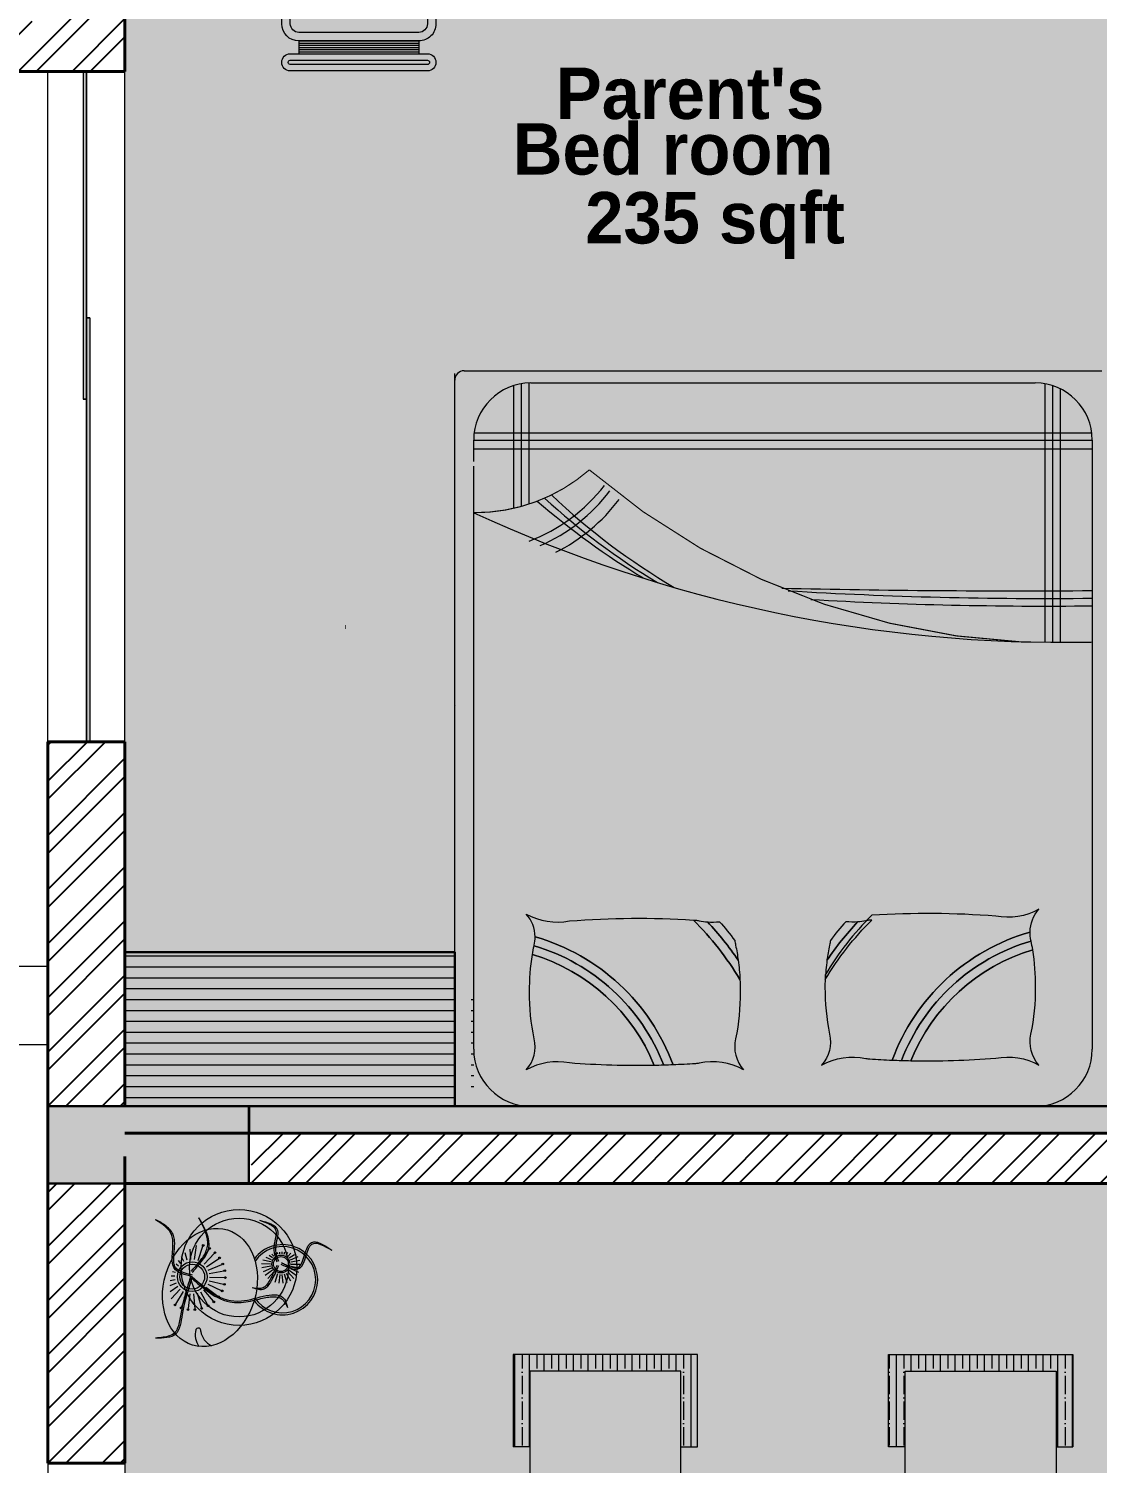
# Model space of a CAD drawing. Header units: feet. Extents: x 3576 to 8206, y -9151 to -6616.
# Drawn here: x 5141.7 to 5266.5, y -8335.5 to -8168 of the extents above; entities that cross this region are included whole.
import ezdxf

# ---------------------------------------------------------------- set-up
doc = ezdxf.new("R2010")
doc.units = ezdxf.units.FT
for name, color, linetype, lineweight in [('169', 26, 'CONTINUOUS', 0), ('1fr', 233, 'CONTINUOUS', 5), ('A-GFLR-MBND', 12, 'CONTINUOUS', 5), ('A-GFLR-WALL', 101, 'CONTINUOUS', 5), ('COLUMN', 254, 'CONTINUOUS', 30), ('furni', 36, 'CONTINUOUS', 20), ('FURNITURE', 14, 'CONTINUOUS', 0), ('HACHT', 8, 'CONTINUOUS', 9), ('HATCH', 8, 'CONTINUOUS', 20), ('Landscape', 114, 'CONTINUOUS', 5), ('Wall1', 7, 'CONTINUOUS', 40), ('WINDOW', 180, 'CONTINUOUS', 9)]:
    doc.layers.add(name, color=color, linetype=linetype, lineweight=lineweight)
for name, color, linetype, lineweight, true_color in [('dimension', 7, 'CONTINUOUS', 5, 0x2b17de), ('F HATCH', 7, 'CONTINUOUS', 9, 0xae8d6f), ('hatch1', 7, 'CONTINUOUS', 9, 0xb3b3b3), ('WALL', 7, 'CONTINUOUS', 40, 0x0b0b0a)]:
    doc.layers.add(name, color=color, linetype=linetype, lineweight=lineweight, true_color=true_color)
doc.styles.add('ROMANS', font='sanss___.ttf')
pattern_1 = [(180, (-9029.14946095011, -11864.53250308264), (-8.507933366142187e-16, -1.713645244086365), []), (180, (-9030.006283570721, -11863.67568046202), (-8.507933366142187e-16, -1.713645244086365), [2.142056555107956, -0.4284113110215912, 0, -0.4284113110215912])]
pattern_2 = [(180, (-9029.14946095011, -11876.53250308264), (-8.507933366142187e-16, -1.713645244086365), []), (180, (-9030.006283570721, -11875.67568046202), (-8.507933366142187e-16, -1.713645244086365), [2.142056555107956, -0.4284113110215912, 0, -0.4284113110215912])]

# ---------------------------------------------------------------- blocks, each defined once
blk = doc.blocks.new('V-ch')
at = {"layer": '1fr'}
for p, q in [((-10.1010299584259, 7.829934936536005), (-11.60102995842589, 7.829934936536005)), ((-11.3510299584259, -6.170065063463994), (-11.3510299584259, 7.829934936536005)), ((-11.1010299584259, -6.170065063463994), (-11.1010299584259, 7.829934936536005)), ((-10.85102995842589, -6.170065063463994), (-10.85102995842589, 7.829934936536005)), ((-10.6010299584259, -6.170065063463994), (-10.6010299584259, 7.829934936536005)), ((-10.35102995842589, -6.170065063463994), (-10.35102995842589, 7.829934936536005)), ((-10.1010299584259, -6.170065063463994), (-10.1010299584259, 7.829934936536005)), ((-10.1010299584259, -6.170065063464108), (-11.60102995842499, -6.170065063464222))]:
    blk.add_line(p, q, dxfattribs=at)
for points in [[(-11.60102995842589, 8.829934936536231, 1), (-13.60102995842499, 8.82993493653612), (-13.6010299584259, -7.17006506346388, 1), (-11.60102995842499, -7.170065063463767)], [(-12.3510299584259, 8.829934936535663, 1), (-12.85102995842408, 8.82993493653521), (-12.8510299584259, -7.17006506346388, 1), (-12.35102995842408, -7.170065063464791)], [(-8.101029958425897, -8.170065063464108), (5.898970041574103, -8.170065063464108, 0.414213562373195), (7.898970041574103, -6.17006506346388), (7.898970041574103, 7.829934936535892, 0.4142135623731617), (5.898970041574103, 9.82993493653612), (-8.101029958424988, 9.829934936535892, 0.414213562373195), (-10.10102995842498, 7.829934936535664), (-10.1010299584259, -6.170065063463994, 0.4142135623731617)], [(-8.101029958425897, -7.170065063464108), (5.898970041574103, -7.170065063464108, 0.4142135623730951), (6.898970041574103, -6.170065063464108), (6.898970041574103, 7.829934936535892, 0.4142135623730951), (5.898970041574103, 8.829934936535892), (-8.101029958424988, 8.829934936535892, 0.4142135623730951), (-9.101029958424988, 7.829934936535892), (-9.101029958425896, -6.170065063464108, 0.4142135623730951)]]:
    blk.add_lwpolyline(points, format="xyb", close=True, dxfattribs=at)
blk = doc.blocks.new('ETERT4TY')
at = {"layer": 'HATCH', "true_color": 0x999999}
h = blk.add_hatch(dxfattribs=at)
h.set_pattern_fill('JIS_STN_2.5', color=253, scale=0.7344193903213259, angle=-45.00000000000001, style=0)
h.set_pattern_definition([(0, (4582.698162198485, -9125.590486520714), (5.435795445772705e-16, 1.836048475803314), []), (0, (4583.614749521959, -9126.50707384416), (5.435795445772705e-16, 1.836048475803314), [0.8813032683855908, -0.3672096951606629])])
h.paths.add_polyline_path([(4623.325648056471, -9025.460159682147), (4623.825648056471, -9097.709449437012), (4588.573517321038, -9097.709449437012), (4588.073517321038, -9025.460159682147)], flags=16)
edge = h.paths.add_edge_path()
edge.add_arc((4628.721777325267, -9102.605578705838), 0.9792258537563612, 270, 360)
edge.add_line((4629.701003179023, -9102.605578705838), (4629.701003179023, -9032.564030413343))
edge.add_arc((4585.651859464562, -9029.360793669837), 44.1654592143248, 355.8407941903646, 372.7882904210149)
edge.add_line((4628.721777325274, -9019.584804559587), (4583.677388052234, -9019.5848045596))
edge.add_arc((4582.995127329747, -9020.695642331386), 1.303625808534357, 58.44234700462163, 174.205640482372)
edge.add_line((4581.698162198485, -9020.564030413343), (4582.698162198482, -9103.584804559594))
edge.add_line((4582.698162198482, -9103.584804559594), (4628.721777325267, -9103.584804559594))
at = {"layer": 'HATCH'}
h = blk.add_hatch(dxfattribs=at)
h.set_pattern_fill('GRAVEL', color=256, scale=0.4896129268808838, angle=-90.00000000000001, style=0)
h.set_pattern_definition([(138.0128, (4601.009685663808, -9128.669172604934), (-111.9256526148547, 99.48943127825439), [1.673110189866624, -165.6385012284373]), (94.96969999999965, (4599.766068829525, -9127.549917454091), (12.43608058155433, -149.2342615227201), [2.871114683875845, -284.2398885714281]), (42.51039999999998, (4599.517345462704, -9124.68959873525), (-136.7979853979332, -124.3615929391073), [2.024461322325615, -200.4215827799091]), (177.2737, (4596.408303376997, -9119.839493081572), (248.7232868202578, -12.43611434252349), [2.614557510190263, -258.8407283765555]), (202.8337, (4593.796708024991, -9119.715131398132), (149.2341049634639, 62.18101824627037), [2.563779753543447, -253.8143620691964]), (267.2737, (4591.433836039865, -9120.710024865564), (12.43611434252351, 248.7232868202578), [2.614557510190262, -258.8407283765554]), (307.6942, (4591.309474356483, -9123.32162021754), (-124.3615725646154, 161.6702905953952), [3.457617112857187, -342.3035751831591]), (342.2553, (4593.423622974729, -9126.057577252957), (273.595782887887, -87.05335253254606), [3.264347306100229, -323.1704812265081]), (31.42959999999999, (4596.532665060437, -9127.052470720375), (161.6699982902734, 99.4893723747272), [2.623409711908269, -259.7176251285991]), (85.23639999999999, (4598.771175362122, -9125.684492202681), (-12.43605163237583, -136.7977443154364), [2.995025923410849, -146.7560890903485]), (132.3974, (4599.019898729002, -9122.6998118004), (-136.7976737993387, 149.2340246042176), [3.873220149710745, -383.4491767194464]), (48.81409999999999, (4596.283941693557, -9132.151299740917), (74.6168952772954, 87.05312294696134), [1.321979383224725, -130.8764730328209]), (81.4692, (4597.154473477578, -9131.1564062735), (-24.87239935622731, -161.6699416695675), [2.51505347506026, -248.9906955135658]), (135, (4597.52755852784, -9128.669172604934), (-12.43615986610681, 4.609068849539489e-15), [1.758733698519553, -15.8286473518394]), (113.1985999999999, (4599.019898729002, -9127.798640820942), (24.87244574343173, -62.18105139350096), [0.9471121418876476, -93.76381317525019]), (201.8014, (4598.646813678683, -9126.92810903695), (37.3085290621091, 12.4361770671603), [1.339414499550958, -65.6316336225287]), (300.9638, (4597.403196844458, -9127.425555770651), (24.87235606766268, -37.30846563802442), [2.175448156717143, -70.3392619144884]), (71.5651, (4598.522451995243, -9129.290981022075), (-12.43614984747515, -24.87234803566264), [1.573062684387779, -37.7535631788579]), (286.3895, (4598.646813678683, -9119.715131398132), (37.30842742451678, -124.36175204195), [2.203689030339622, -218.1656448629985]), (340.3462, (4599.268622095824, -9121.829280016407), (-136.7976583173276, 49.74453475519821), [1.848773515772949, -183.0280835524657]), (203.1986, (4601.009685663808, -9129.290981022075), (62.18105139350098, 24.87244574343172), [1.894214491516763, -92.81690177466287]), (253.6105, (4599.268622095824, -9130.037151122642), (37.30842742451686, 124.36175204195), [2.203689030339632, -218.1656448629992]), (249.444, (4590.936389306164, -9119.715131398132), (24.87230650605358, 62.18091889770698), [2.125091467187433, -104.1294084502454]), (204.7751, (4590.190219205582, -9121.704918332982), (136.7977882489049, 62.18069680620332), [1.780585123446247, -176.2782797424859]), (336.8013999999999, (4588.573517321038, -9129.4153427055), (62.18105139350096, -24.87244574343176), [1.894214491516763, -92.8169017746629]), (287.354, (4590.31458088908, -9130.161512806068), (-49.74459834088197, 161.6701971802845), [2.084688608461233, -206.3835993905376]), (339.444, (4588.573517321038, -9123.32162021754), (-62.18091889770698, 24.8723065060536), [1.062548181658356, -105.1923581145041]), (11.30989999999998, (4588.573517321038, -9128.669172604934), (49.74451405547073, 12.43610695945024), [0.6341221822497766, -62.77816948466691]), (75.96379999999999, (4589.195325738179, -9128.544810921509), (-12.43614681999555, -37.30853124561288), [2.563779753543446, -48.71183490184255]), (96.00899999999983, (4589.817134155321, -9126.057577252957), (12.43613930161799, -124.3615000404218), [2.375929961887057, -235.2169046545528]), (213.6901, (4596.283941693557, -9127.425555770651), (24.87231269075447, 12.43617260880729), [1.793569658267129, -43.04569138292815]), (263.1572, (4594.791601492394, -9128.420449238083), (-24.8724480805921, -211.4149492556), [3.131353746771573, -310.0033207839003]), (330.9454, (4594.418516442132, -9131.529491323776), (-87.0529708565854, 49.74455765514185), [1.280376972827662, -126.7578490918995]), (0, (4595.537771592975, -9132.151299740917), (12.43616834277445, 12.43616834277444), [0.7461701005664669, -11.68999824220798]), (30.25639999999996, (4590.190219205582, -9125.808853886107), (-87.05313449327207, -49.7445679419438), [1.727682446696766, -171.0408902636409]), (318.0128, (4591.682559406745, -9124.9383221021), (111.9256526148547, -99.48943127825436), [3.346225275862519, -163.9654938572855]), (270, (4594.169793075311, -9127.1768324038), (12.43616834277445, -12.43616834277445), [3.233403769121356, -9.20276457365309]), (235.3048, (4594.169793075311, -9130.410236172918), (87.05318667625308, 124.3614679537647), [1.966334475646317, -194.6666724373512]), (164.0546, (4593.050537924468, -9132.026938057492), (-49.74479187311147, 12.43620006823049), [1.810730591354304, -88.72618577057311]), (117.646, (4591.309474356483, -9131.529491323776), (-124.3617616420552, 236.2871155185385), [2.948179758566897, -291.8705060368668]), (85.42609999999999, (4589.941495838761, -9128.9178959718), (12.43610817531641, 161.6702256898946), [3.118976331980014, -308.778309240843]), (85.42609999999999, (4589.941495838761, -9128.9178959718), (12.43610817531641, 161.6702256898946), [3.118976331980014, -308.778309240843])])
h.paths.add_polyline_path([(4588.573517321038, -9097.709449437012), (4623.825648056471, -9097.709449437012), (4623.325648056471, -9025.460159682147), (4588.073517321038, -9025.460159682147)])
at = {"layer": 'hatch1', "ltscale": 10, "true_color": 0x5f717c}
h = blk.add_hatch(dxfattribs=at)
h.set_pattern_fill('ANSI35', color=147, scale=6.85458097634546, angle=44.99999999999999, style=0)
h.set_pattern_definition([(90, (1781.527186171424, 4565.792119879961), (-1.713645244086365, 7.458662939089357e-16), []), (90, (1782.384008792035, 4566.648942500573), (-1.713645244086365, 7.458662939089357e-16), [2.142056555107956, -0.4284113110215912, 0, -0.4284113110215912])])
h.paths.add_polyline_path([(4617.16327250092, -9002.077289943394), (4595.62030371812, -9002.077289943394), (4595.62030371812, -9012.84877433475), (4597.578755425648, -9012.84877433475), (4597.578755425648, -9004.035741650892), (4615.204820793393, -9004.035741650892), (4615.204820793393, -9012.84877433475), (4617.16327250092, -9012.84877433475)])
h = blk.add_hatch(dxfattribs=at)
h.set_pattern_fill('ANSI35', color=147, scale=6.85458097634546, angle=135, style=0)
h.set_pattern_definition(pattern_1)
h.paths.add_polyline_path([(4565.664187271875, -9028.89641675314), (4565.664187271875, -9050.43938553594), (4576.435671663231, -9050.43938553594), (4576.435671663231, -9048.480933828412), (4567.622638979373, -9048.480933828412), (4567.622638979373, -9030.854868460667), (4576.435671663231, -9030.854868460667), (4576.435671663231, -9028.89641675314)])
h = blk.add_hatch(dxfattribs=at)
h.set_pattern_fill('ANSI35', color=147, scale=6.85458097634546, angle=135, style=0)
h.set_pattern_definition(pattern_1)
h.paths.add_polyline_path([(4645.734978105634, -9028.89641675314), (4645.734978105634, -9050.43938553594), (4634.963493714277, -9050.43938553594), (4634.963493714277, -9048.480933828412), (4643.776526398136, -9048.480933828412), (4643.776526398136, -9030.854868460667), (4634.963493714277, -9030.854868460667), (4634.963493714277, -9028.89641675314)])
h = blk.add_hatch(dxfattribs=at)
h.set_pattern_fill('ANSI35', color=147, scale=6.85458097634546, angle=135, style=0)
h.set_pattern_definition(pattern_2)
h.paths.add_polyline_path([(4565.664187271875, -9094.273192366034), (4565.664187271875, -9072.730223583234), (4576.435671663231, -9072.730223583234), (4576.435671663231, -9074.688675290761), (4567.622638979373, -9074.688675290761), (4567.622638979373, -9092.314740658507), (4576.435671663231, -9092.314740658507), (4576.435671663231, -9094.273192366034)])
h = blk.add_hatch(dxfattribs=at)
h.set_pattern_fill('ANSI35', color=147, scale=6.85458097634546, angle=135, style=0)
h.set_pattern_definition(pattern_2)
h.paths.add_polyline_path([(4645.734978105634, -9094.273192366034), (4645.734978105634, -9072.730223583234), (4634.963493714277, -9072.730223583234), (4634.963493714277, -9074.688675290761), (4643.776526398136, -9074.688675290761), (4643.776526398136, -9092.314740658507), (4634.963493714277, -9092.314740658507), (4634.963493714277, -9094.273192366034)])
h = blk.add_hatch(dxfattribs=at)
h.set_pattern_fill('ANSI35', color=147, scale=6.85458097634546, angle=44.99999999999999, style=0)
h.set_pattern_definition([(90, (1781.527186171424, 4553.792119879961), (-1.713645244086365, 7.458662939089357e-16), []), (90, (1782.384008792035, 4554.648942500573), (-1.713645244086365, 7.458662939089357e-16), [2.142056555107956, -0.4284113110215912, 0, -0.4284113110215912])])
h.paths.add_polyline_path([(4617.16327250092, -9121.09231917578), (4595.62030371812, -9121.09231917578), (4595.62030371812, -9110.320834784423), (4597.578755425648, -9110.320834784423), (4597.578755425648, -9119.133867468281), (4615.204820793393, -9119.133867468281), (4615.204820793393, -9110.320834784423), (4617.16327250092, -9110.320834784423)])
at = {"layer": 'FURNITURE', "color": 250, "lineweight": 15}
for p, q in [((4595.62030371812, -9002.077289943394), (4617.16327250092, -9002.077289943394)), ((4595.62030371812, -9012.84877433475), (4595.62030371812, -9002.077289943394)), ((4617.16327250092, -9002.077289943394), (4617.16327250092, -9012.84877433475)), ((4597.578755425648, -9004.035741650892), (4615.204820793393, -9004.035741650892)), ((4597.578755425648, -9020.68258116486), (4597.578755425648, -9004.035741650892)), ((4615.204820793393, -9004.035741650892), (4615.204820793393, -9020.68258116486)), ((4597.578755425648, -9012.84877433475), (4595.62030371812, -9012.84877433475)), ((4615.204820793393, -9012.84877433475), (4617.16327250092, -9012.84877433475)), ((4614.225594939629, -9021.661807018667), (4598.557981279411, -9021.661807018609)), ((4565.664187271875, -9050.43938553594), (4565.664187271875, -9028.89641675314)), ((4565.664187271875, -9028.89641675314), (4576.435671663231, -9028.89641675314)), ((4576.435671663231, -9030.854868460667), (4576.435671663231, -9028.89641675314)), ((4645.734978105634, -9028.89641675314), (4634.963493714277, -9028.89641675314)), ((4634.963493714277, -9030.854868460667), (4634.963493714277, -9028.89641675314)), ((4645.734978105634, -9050.43938553594), (4645.734978105634, -9028.89641675314)), ((4567.622638979373, -9048.480933828412), (4567.622638979373, -9030.854868460667)), ((4567.622638979373, -9030.854868460667), (4584.26947849334, -9030.854868460667)), ((4585.248704347147, -9031.83409431443), (4585.248704347089, -9047.501707974649)), ((4626.150461030361, -9031.83409431443), (4626.150461030419, -9047.501707974649)), ((4643.776526398136, -9030.854868460667), (4627.129686884168, -9030.854868460667)), ((4643.776526398136, -9048.480933828412), (4643.776526398136, -9030.854868460667)), ((4584.26947849334, -9048.480933828412), (4567.622638979373, -9048.480933828412)), ((4576.435671663231, -9048.480933828412), (4576.435671663231, -9050.43938553594)), ((4627.129686884168, -9048.480933828412), (4643.776526398136, -9048.480933828412)), ((4634.963493714277, -9048.480933828412), (4634.963493714277, -9050.43938553594)), ((4576.435671663231, -9050.43938553594), (4565.664187271875, -9050.43938553594)), ((4634.963493714277, -9050.43938553594), (4645.734978105634, -9050.43938553594)), ((4565.664187271875, -9072.730223583234), (4565.664187271875, -9094.273192366034)), ((4576.435671663231, -9072.730223583234), (4565.664187271875, -9072.730223583234)), ((4576.435671663231, -9074.688675290761), (4576.435671663231, -9072.730223583234)), ((4634.963493714277, -9072.730223583234), (4645.734978105634, -9072.730223583234)), ((4634.963493714277, -9074.688675290761), (4634.963493714277, -9072.730223583234)), ((4645.734978105634, -9072.730223583234), (4645.734978105634, -9094.273192366034)), ((4567.622638979373, -9074.688675290761), (4567.622638979373, -9092.314740658507)), ((4584.26947849334, -9074.688675290761), (4567.622638979373, -9074.688675290761)), ((4627.129686884168, -9074.688675290761), (4643.776526398136, -9074.688675290761)), ((4643.776526398136, -9074.688675290761), (4643.776526398136, -9092.314740658507)), ((4585.248704347147, -9091.335514804743), (4585.248704347089, -9075.667901144525)), ((4626.150461030361, -9091.335514804743), (4626.150461030419, -9075.667901144525)), ((4567.622638979373, -9092.314740658507), (4584.26947849334, -9092.314740658507)), ((4576.435671663231, -9092.314740658507), (4576.435671663231, -9094.273192366034)), ((4643.776526398136, -9092.314740658507), (4627.129686884168, -9092.314740658507)), ((4634.963493714277, -9092.314740658507), (4634.963493714277, -9094.273192366034)), ((4565.664187271875, -9094.273192366034), (4576.435671663231, -9094.273192366034)), ((4645.734978105634, -9094.273192366034), (4634.963493714277, -9094.273192366034)), ((4614.225594939629, -9101.507802100507), (4598.557981279411, -9101.507802100565)), ((4597.578755425648, -9102.487027954314), (4597.578755425648, -9119.133867468281)), ((4615.204820793393, -9119.133867468281), (4615.204820793393, -9102.487027954314)), ((4595.62030371812, -9110.320834784423), (4595.62030371812, -9121.09231917578)), ((4597.578755425648, -9110.320834784423), (4595.62030371812, -9110.320834784423)), ((4615.204820793393, -9110.320834784423), (4617.16327250092, -9110.320834784423)), ((4617.16327250092, -9121.09231917578), (4617.16327250092, -9110.320834784423)), ((4597.578755425648, -9119.133867468281), (4615.204820793393, -9119.133867468281)), ((4595.62030371812, -9121.09231917578), (4617.16327250092, -9121.09231917578))]:
    blk.add_line(p, q, dxfattribs=at)
blk.add_lwpolyline([(4629.701003179023, -9020.564030413343), (4629.701003179023, -9102.60557870583, -0.4142135623731034), (4628.721777325274, -9103.584804559594), (4582.677388052234, -9103.584804559594, -0.4142135623730976), (4581.698162198485, -9102.60557870583), (4581.698162198485, -9020.564030413343, -0.414213562373095), (4582.677388052234, -9019.584804559594), (4628.721777325274, -9019.584804559594, -0.414213562373095)], format="xyb", close=True, dxfattribs=at)
blk.add_lwpolyline([(4623.825648056471, -9025.460159682147), (4623.825648056471, -9097.709449437012), (4587.573517321038, -9097.709449437012), (4587.573517321038, -9025.460159682147)], close=True, dxfattribs=at)
for centre, start, end in [((4598.557981279411, -9020.68258116486), 180, 270), ((4614.225594939629, -9020.68258116486), 270, 0), ((4584.26947849334, -9031.83409431443), 7.016477563892661e-15, 90), ((4627.129686884168, -9031.83409431443), 90, 180), ((4584.26947849334, -9047.501707974649), 270, 7.016477563892661e-15), ((4627.129686884168, -9047.501707974649), 180, 270), ((4584.26947849334, -9075.667901144525), 7.016477563892661e-15, 90), ((4627.129686884168, -9075.667901144525), 90, 180), ((4584.26947849334, -9091.335514804743), 270, 7.016477563892661e-15), ((4627.129686884168, -9091.335514804743), 180, 270), ((4598.557981279411, -9102.487027954314), 90.00000000000001, 180), ((4614.225594939629, -9102.487027954314), 0, 90.00000000000001)]:
    blk.add_arc(centre, 0.9792258537636371, start, end, dxfattribs=at)
blk = doc.blocks.new('FH')
at = {"layer": '169', "color": 24, "true_color": 0x9e2800}
for p, q in [((61183.32365892707, 5855.009937079507), (61182.91982017622, 5855.895747584234)), ((61183.55922874816, 5855.088794770009), (61183.33863832543, 5856.083146837017)), ((61183.80604623929, 5855.11695151101), (61183.79701366598, 5856.135437927442)), ((61184.05332429168, 5855.093176717754), (61184.2562443347, 5856.09128473996)), ((61184.29025566784, 5855.018509462768), (61184.69625974758, 5855.952616980707)), ((61184.50648532973, 5854.896213063446), (61185.09782911961, 5855.725495096238)), ((61182.63375783883, 5854.042441374564), (61182.42507448103, 5854.062505442707)), ((61182.68324998611, 5854.285879669304), (61182.42827778718, 5854.366232362519)), ((61182.78227427865, 5854.513708257175), (61182.46418517289, 5854.693614898831)), ((61182.92650287978, 5854.7159699357), (61182.54412213942, 5855.054175223748)), ((61183.10963230751, 5854.883824898919), (61182.68686053921, 5855.45499881386)), ((61184.69256300358, 5854.731632459268), (61185.44340194253, 5855.419845402765)), ((61184.84035620206, 5854.531960612337), (61185.71787502543, 5855.049026258464)), ((61184.94340565331, 5854.305924140556), (61185.90925257777, 5854.629244239478)), ((61184.99720760175, 5854.06340192241), (61186.00917048202, 5854.178845834279)), ((61182.63596088115, 5853.794032794655), (61182.44893174626, 5853.772696661297)), ((61182.68976282965, 5853.551510576449), (61182.49864270702, 5853.487532553263)), ((61182.79281228084, 5853.32547410467), (61182.57696130437, 5853.198286947387)), ((61182.94060547937, 5853.125802257796), (61182.69087590325, 5852.896902133187)), ((61183.12668315318, 5852.961221653561), (61182.85251344539, 5852.57673463173)), ((61183.34291281513, 5852.838925254239), (61183.08029396293, 5852.234709049517)), ((61183.57984419128, 5852.764257999312), (61183.39921891894, 5851.875811837788)), ((61183.82712224367, 5852.740483206057), (61183.83615481699, 5851.721996789624)), ((61184.07393973474, 5852.768639946997), (61184.29453015754, 5851.77428787999)), ((61184.30950955588, 5852.847497637558), (61184.73201696821, 5851.920737876673)), ((61184.52353617545, 5852.973609818088), (61185.12949497598, 5852.154946212074)), ((61184.70666560317, 5853.141464781366), (61185.46959248461, 5852.466676858078)), ((61184.8508942043, 5853.343726459832), (61185.73744560099, 5852.842305689584)), ((61184.94991849684, 5853.571555047703), (61185.92134785857, 5853.265415924195)), ((61184.99941064412, 5853.814993342441), (61186.01326184642, 5853.717515614408)), ((61185.01129409063, 5845.767506345699), (61184.67779592718, 5847.43196872034)), ((61185.42353449921, 5845.805966294836), (61185.44338525736, 5847.503394340165)), ((61185.83476273888, 5845.757876201417), (61186.20709484527, 5847.414084166696)), ((61183.94419780964, 5845.167945461581), (61182.69604569094, 5846.318498506967)), ((61184.25510111506, 5845.441369046632), (61183.27343754384, 5846.826285164862)), ((61184.61605839713, 5845.644177238341), (61183.94378678206, 5847.202928949554)), ((61186.22700616223, 5845.625337833364), (61186.9355469171, 5847.167941483144)), ((61186.58312184942, 5845.41414375318), (61187.59690462201, 5846.775723905768)), ((61186.88754583612, 5845.133524155826), (61188.16226345447, 5846.254573224869)), ((61183.43331182919, 5844.055667060368), (61181.82175643888, 5844.244126513774)), ((61183.52412353598, 5844.459615765139), (61181.91590775412, 5845.003029070737)), ((61183.69693644727, 5844.835856405961), (61182.23684601796, 5845.701761689503)), ((61187.12697333344, 5844.795743464085), (61188.60691452088, 5845.627266225928)), ((61187.29094021071, 5844.415564315103), (61188.91142443576, 5844.921219234995)), ((61187.37228032861, 5844.009602362), (61189.0624846548, 5844.167289893492)), ((61183.42847023424, 5843.641664788535), (61182.24923053823, 5843.531647677708)), ((61183.50981035219, 5843.235702835431), (61182.697619862, 5842.982267404906)), ((61183.67377722947, 5842.855523686449), (61183.1427835717, 5842.557178511225)), ((61183.91320472673, 5842.517742994707), (61183.57862810496, 5842.223499936517)), ((61187.1038141156, 5842.815410744574), (61188.56390454487, 5841.949505461031)), ((61187.27662702692, 5843.191651385394), (61188.88484280878, 5842.648238079797)), ((61187.36743873365, 5843.595600090163), (61189.05349312138, 5843.398428531422)), ((61184.21762871348, 5842.237123397354), (61184.00895944071, 5841.956866178603)), ((61184.57374440065, 5842.02592931717), (61184.44279318985, 5841.740828122535)), ((61184.96598782398, 5841.893390949117), (61184.89231138933, 5841.565663375135)), ((61185.37721606362, 5841.845300855754), (61185.37233319909, 5841.427769639937)), ((61185.78945647223, 5841.883760804834), (61185.90037820345, 5841.330159410778)), ((61186.18469216577, 5842.007089912194), (61186.49638312365, 5841.284392712114)), ((61186.54564944778, 5842.209898103903), (61187.18062671327, 5841.314081782067)), ((61186.85655275327, 5842.483321688953), (61187.96757073348, 5841.459179597965))]:
    blk.add_line(p, q, dxfattribs=at)
for centre, radius in [((61183.81658424147, 5853.928717358562), 1.018526468879978), ((61183.81658424147, 5853.928717358562), 0.8487720573999823), ((61184.65429100053, 5847.534523301001), 0.0959103433930738), ((61185.44171626606, 5847.608594806225), 0.0959103433930738), ((61186.22733473215, 5847.517332752993), 0.0959103433930738), ((61182.14490524629, 5845.752916533675), 0.0959103433930738), ((61182.6167497358, 5846.387651056343), 0.0959103433930738), ((61183.21025201907, 5846.910413121222), 0.0959103433930738), ((61183.89947319817, 5847.298355517501), 0.0959103433930738), ((61186.97681110209, 5847.264725730929), 0.0959103433930738), ((61187.65738966207, 5846.861813879048), 0.0959103433930738), ((61188.23932586327, 5846.326206378755), 0.0959103433930738), ((61188.69718630125, 5845.681311847816), 0.0959103433930738), ((61181.81534041867, 5845.033950497512), 0.0959103433930738), ((61185.40037528142, 5843.825633575268), 1.697544114799964), ((61185.40037528142, 5843.825633575268), 1.414620095666637), ((61189.01096027782, 5844.955315271916), 0.0959103433930738), ((61189.16693436455, 5844.179946184914), 0.0959103433930738), ((61188.98541014416, 5842.61731665302), 0.0959103433930738), ((61189.15829174531, 5843.389091936812), 0.0959103433930738), ((61188.65584531668, 5841.898350616916), 0.0959103433930738)]:
    blk.add_circle(centre, radius, dxfattribs=at)
for centre, radius, start, end in [((61185.60283693398, 5854.145375271444), 4.010672507801577, 307.0122564936756, 234.1356337447122), ((61185.60283693398, 5854.145375271444), 3.789638117853665, 304.3346716375809, 236.6640684637418), ((61191.21764299573, 5847.080445069471), 2.243928231978364, 280.7900689772097, 334.8418485340423), ((61191.53672741419, 5844.607750475057), 0.2868128397207639, 69.38056834823686, 250.2786886945239), ((61192.0097876615, 5846.523613717115), 2.258910331187059, 255.3884185400362, 306.3917994640263)]:
    blk.add_arc(centre, radius, start, end, dxfattribs=at)
blk.add_ellipse((61186.60419057079, 5845.869372088462), major_axis=(6.608297695126059, -1.890072524963082), ratio=0.7662277023702845, dxfattribs=at)
at = {"layer": '169', "color": 2, "ltscale": 10, "true_color": 0xe6e600}
for points in [[(61183.81658424147, 5853.928717358503), (61184.2562443347, 5856.09128473996), (61181.49386797032, 5857.443088587781), (61182.16184590392, 5859.71917719941)], [(61185.40037528142, 5843.825633575268), (61188.09265287216, 5849.479284572357), (61187.82053029184, 5854.380033484019), (61188.78470709072, 5854.765739144525)], [(61183.52957945947, 5853.681363248324), (61181.90468750122, 5853.317699104256), (61179.98030341158, 5853.513871158822), (61178.87585364719, 5851.445445220685)], [(61184.0318332909, 5853.647864830389), (61185.73744560099, 5852.842305689526), (61186.71050475262, 5852.039786044102), (61186.56842374727, 5850.694029652454)], [(61184.89530638887, 5843.825633575268), (61183.69693644727, 5844.835856405961), (61182.14490524629, 5845.657006190218), (61178.65174073559, 5844.489368325333)], [(61185.40037528142, 5843.825633575268), (61184.44279318985, 5841.740828122535), (61180.74557779213, 5841.447323267872), (61178.95547256523, 5839.556020492398)], [(61185.40037528142, 5843.825633575268), (61189.7253414363, 5842.7406097622), (61191.98321305724, 5842.01824501279), (61192.47353339553, 5839.728867558006)]]:
    blk.add_spline(points, degree=3, dxfattribs=at)
for points, knots in [([(61183.65550051416, 5854.003946779121), (61183.72582959753, 5854.154537742026), (61183.795701783, 5854.304176847624), (61183.99108954863, 5854.743731623457), (61184.10196121628, 5855.02499266778), (61184.20341085673, 5855.447924345208), (61184.21849778099, 5855.605629058381), (61184.19129017747, 5855.822892499797), (61184.16684352812, 5855.897502019942), (61184.08762187682, 5856.029437931255), (61184.02905365961, 5856.090934742649), (61183.86757039148, 5856.210905356392), (61183.76611866787, 5856.267549026466), (61183.3956587763, 5856.435429959964), (61183.07304831778, 5856.530120194948), (61182.42684151853, 5856.720701260143), (61182.10346443697, 5856.816077515425), (61181.70839769424, 5857.01038620429), (61181.59381571223, 5857.080530976119), (61181.42440270035, 5857.232750681286), (61181.3613634048, 5857.309130918235), (61181.27220378871, 5857.4817218596), (61181.24673213265, 5857.575050782412), (61181.21922702652, 5857.847075967408), (61181.25377790929, 5858.028948116174), (61181.37935604355, 5858.401526857574), (61181.4716584171, 5858.59345160774), (61181.74839485835, 5859.093076685035), (61181.95621570749, 5859.407554375707), (61182.16184590392, 5859.71917719941)], [0, 0, 0, 0, 0.5783878113292019, 0.5783878113292019, 1.735163433987605, 1.735163433987605, 2.565124667739993, 2.565124667739993, 3.129905744362217, 3.129905744362217, 3.694686820984438, 3.694686820984438, 4.25946789760666, 4.25946789760666, 5.500238676234297, 5.500238676234297, 6.741009454861937, 6.741009454861937, 7.320102351673987, 7.320102351673987, 7.754383520839026, 7.754383520839026, 8.188664690004066, 8.188664690004066, 9.000095447497307, 9.000095447497307, 9.811526204990546, 9.811526204990546, 11.05812355913477, 11.05812355913477, 11.05812355913477, 11.05812355913477]), ([(61185.53552323832, 5843.71012399695), (61185.70172779084, 5843.904585841752), (61185.86830139017, 5844.099475208611), (61186.36162806764, 5844.688024481119), (61186.68201791945, 5845.085528701718), (61187.55703937213, 5846.315666401991), (61188.02709943715, 5847.18781701359), (61188.27136202175, 5848.500647462032), (61188.29981052645, 5848.846489397052), (61188.27655692207, 5849.548687874921), (61188.22410424527, 5849.9046451592), (61188.07591703, 5850.617946589308), (61187.98163756329, 5850.976393418561), (61187.75825208037, 5851.833774281899), (61187.63266824147, 5852.324940991994), (61187.54009081629, 5853.089838138956), (61187.54072058599, 5853.385701615305), (61187.64145801131, 5853.816603310638), (61187.71100444919, 5853.973383222065), (61187.88553350589, 5854.201339562249), (61187.96962270438, 5854.282400967728), (61188.17939972234, 5854.438808867183), (61188.30278630324, 5854.513228495896), (61188.54710519089, 5854.646304309194), (61188.66506404508, 5854.705618514505), (61188.78470709072, 5854.765739144525)], [0, 0, 0, 0, 1.042836473486213, 1.042836473486213, 3.12850942045864, 3.12850942045864, 7.299855314403496, 7.299855314403496, 8.721764627784932, 8.721764627784932, 10.08152931998614, 10.08152931998614, 11.44129401218735, 11.44129401218735, 13.40485933747781, 13.40485933747781, 14.85553370353681, 14.85553370353681, 15.87903382852358, 15.87903382852358, 16.53689978380407, 16.53689978380407, 17.19476573908456, 17.19476573908456, 17.74456774413466, 17.74456774413466, 17.74456774413466, 17.74456774413466]), ([(61183.59117999471, 5853.514591527171), (61183.4513103383, 5853.462927818066), (61183.30988811657, 5853.410665138333), (61182.87789489034, 5853.264824925805), (61182.57923592898, 5853.181851932838), (61182.12133921463, 5853.136969941377), (61181.97563345459, 5853.13381786138), (61181.68174602879, 5853.153917520831), (61181.53557892313, 5853.175700644147), (61181.10703653733, 5853.253412547346), (61180.83088487756, 5853.321475313511), (61180.43767943678, 5853.375874329067), (61180.30154573506, 5853.383785767539), (61180.06081114461, 5853.360158218305), (61179.96082483102, 5853.327623018238), (61179.7681836099, 5853.211037614499), (61179.67703193364, 5853.12723499036), (61179.50401249867, 5852.912006303959), (61179.42262328388, 5852.780974850407), (61179.17226331951, 5852.296699866827), (61179.0246461803, 5851.874187806562), (61178.87585364719, 5851.445445220685)], [0, 0, 0, 0, 0.6448186853246011, 0.6448186853246011, 1.934456055973802, 1.934456055973802, 2.509405308309435, 2.509405308309435, 3.084354560645067, 3.084354560645067, 4.224127877303839, 4.224127877303839, 4.911082708745372, 4.911082708745372, 5.627593881176841, 5.627593881176841, 6.344105053608311, 6.344105053608311, 7.060616226039782, 7.060616226039782, 8.689212549810048, 8.689212549810048, 8.689212549810048, 8.689212549810048]), ([(61183.96067594022, 5853.484941338073), (61184.14935348726, 5853.402535822533), (61184.33746202013, 5853.320375565846), (61184.9033487121, 5853.066285309266), (61185.28337182253, 5852.886428549711), (61185.8836627842, 5852.560733391612), (61186.09052486983, 5852.439125774603), (61186.3506665766, 5852.226281940414), (61186.43179762034, 5852.143635535613), (61186.54721271312, 5851.979842848086), (61186.58446586093, 5851.900132568728), (61186.63534374787, 5851.716924409323), (61186.64830710281, 5851.615006445383), (61186.65751004822, 5851.263171068916), (61186.61435093518, 5850.982946373813), (61186.56842374727, 5850.694029652454)], [0, 0, 0, 0, 0.9246398154165159, 0.9246398154165159, 2.773919446249547, 2.773919446249547, 3.770478509473853, 3.770478509473853, 4.354888403516135, 4.354888403516135, 4.884311713902946, 4.884311713902946, 5.413735024289756, 5.413735024289756, 6.57186796388464, 6.57186796388464, 6.57186796388464, 6.57186796388464]), ([(61184.77693008966, 5843.692989371775), (61184.62236240107, 5843.830930951342), (61184.4684012391, 5843.968323982263), (61184.08811955697, 5844.298479561518), (61183.85963027135, 5844.489145052328), (61183.23387866063, 5844.964362192434), (61182.81808216318, 5845.235598558153), (61182.18021331759, 5845.475721121824), (61181.96010661651, 5845.524119681971), (61181.50971954242, 5845.5528495608), (61181.28006223749, 5845.534825854178), (61180.47706821853, 5845.383926616865), (61179.88152427332, 5845.122008301842), (61179.06878758335, 5844.709853387263), (61178.86069877546, 5844.599845695483), (61178.65174073559, 5844.489368325333)], [0, 0, 0, 0, 0.9128652341386034, 0.9128652341386034, 2.22525882206426, 2.22525882206426, 4.326054897651374, 4.326054897651374, 5.450071671658553, 5.450071671658553, 6.574088445665732, 6.574088445665732, 9.300676588600117, 9.300676588600117, 10.23137888212857, 10.23137888212857, 10.23137888212857, 10.23137888212857]), ([(61185.22760053477, 5843.867542044783), (61185.18737539768, 5843.701707120462), (61185.14739172472, 5843.536914571362), (61185.02134535441, 5843.056632868072), (61184.92866955553, 5842.755142624897), (61184.6973887188, 5842.25192668027), (61184.55967179008, 5842.052922889823), (61184.30439208374, 5841.855478487851), (61184.20503052629, 5841.804964116018), (61183.97484937103, 5841.728922277746), (61183.84535839381, 5841.704389963357), (61183.36849123468, 5841.658161890168), (61182.96978700728, 5841.688874945511), (61182.14565326537, 5841.754591853764), (61181.72000614131, 5841.789362911602), (61181.11405116048, 5841.734721281043), (61180.91619036809, 5841.698040457502), (61180.50692087117, 5841.55137838336), (61180.3077352993, 5841.428349878814), (61179.95504331392, 5841.127118061065), (61179.79992614135, 5840.948860901931), (61179.39267281521, 5840.390740143077), (61179.17271481173, 5839.969892875059), (61178.95547256523, 5839.556020492398)], [0, 0, 0, 0, 0.6420615984278069, 0.6420615984278069, 1.92618479528342, 1.92618479528342, 3.210307992139034, 3.210307992139034, 3.892417117994413, 3.892417117994413, 4.574526243849793, 4.574526243849793, 6.202712448671697, 6.202712448671697, 7.830898653493604, 7.830898653493604, 8.652961265505045, 8.652961265505045, 9.633214930637104, 9.633214930637104, 10.61346859576916, 10.61346859576916, 12.44812788426471, 12.44812788426471, 12.44812788426471, 12.44812788426471]), ([(61185.34883519799, 5843.655483486422), (61185.61911282197, 5843.573613818385), (61185.8897272249, 5843.491641084373), (61186.70787679308, 5843.249064692004), (61187.26173395334, 5843.091792582242), (61188.24604672865, 5842.847652765921), (61188.66535256946, 5842.753638124733), (61189.35342238183, 5842.622051238372), (61189.61311352889, 5842.577730405261), (61190.13743110957, 5842.496035819467), (61190.39939413607, 5842.456820248685), (61190.90438746662, 5842.355345976014), (61191.14609916755, 5842.292023978139), (61191.56599054115, 5842.120195236581), (61191.74180887182, 5842.012727323046), (61192.01101061681, 5841.734119736764), (61192.11390887779, 5841.554996281921), (61192.27322677508, 5841.129426793951), (61192.32889023, 5840.884043720142), (61192.41540625478, 5840.338173385418), (61192.44437888196, 5840.035195807228), (61192.47353339553, 5839.728867558006)], [0, 0, 0, 0, 1.282815484766099, 1.282815484766099, 3.848446454298299, 3.848446454298299, 5.665520250870896, 5.665520250870896, 6.72002026121369, 6.72002026121369, 7.774520271556484, 7.774520271556484, 8.870916513385287, 8.870916513385287, 9.975385425594189, 9.975385425594189, 11.07985433780309, 11.07985433780309, 12.18432325001199, 12.18432325001199, 13.36869103730482, 13.36869103730482, 13.36869103730482, 13.36869103730482])]:
    blk.add_open_spline(points, degree=3, knots=knots, dxfattribs=at)

msp = doc.modelspace()

# ---------------------------------------------------------------- hatches: boundary and pattern name
at = {"layer": 'A-GFLR-WALL', "lineweight": 40}
h = msp.add_hatch(color=150, dxfattribs=at)
h.paths.add_polyline_path([(5148.816836578665, -8201.759568106834), (5148.425532230624, -8201.759568106834), (5148.425532230624, -8251.256792692991), (5148.816836578665, -8251.256792692991)])
h.paths.add_polyline_path([(5148.425532230624, -8201.759568106834), (5148.425532230475, -8172.9959231289), (5148.034227882895, -8172.9959231289), (5148.034227882895, -8211.26583859268), (5148.425532230624, -8211.26583859268)])
at = {"layer": 'COLUMN', "lineweight": 25}
h = msp.add_hatch(dxfattribs=at)
h.set_pattern_fill('ANSI32', color=32, scale=0.4695652173843619, style=0)
h.set_pattern_definition([(45, (5159.577706143496, -8141.20923206421), (-3.162611938242812, 3.162611938242812), []), (45, (5161.686115013067, -8141.20923206421), (-3.162611938242812, 3.162611938242812), [])])
h.paths.add_polyline_path([(5143.925532230655, -8132.209232064288), (5096.969010492104, -8132.209232064325), (5096.969010492104, -8132.33674403857), (5096.969010492104, -8172.995923128939), (5152.925532230764, -8172.9959231289), (5152.925532230466, -8141.209232064288), (5143.925532230495, -8141.209232064288), (5143.925532230575, -8167.126357911668), (5102.838575709447, -8167.126357911668), (5102.838575709447, -8138.078797281634), (5143.925532230575, -8138.078797281595)])
h = msp.add_hatch(dxfattribs=at)
h.set_pattern_fill('ANSI32', color=32, scale=0.4695652173843619, style=0)
h.set_pattern_definition([(45, (5143.925532230575, -8293.817927714235), (-3.162611938242812, 3.162611938242812), []), (45, (5146.033941100065, -8293.817927714235), (-3.162611938242812, 3.162611938242812), [])])
h.paths.add_polyline_path([(5152.925532230466, -8251.256792692991), (5143.925532230575, -8251.256792692991), (5143.925532230655, -8293.817927714235), (5152.925532230466, -8293.817927714235)])
at = {"layer": 'COLUMN'}
for points in [[(5167.403793099967, -8293.817927714235), (5143.925532230795, -8293.817927714235), (5143.925532230795, -8302.817927714084), (5167.403793099967, -8302.817927714084)], [(5167.403793099967, -8293.817927714237), (5143.925532230795, -8293.817927714237), (5143.925532230795, -8302.817927714084), (5167.403793099967, -8302.817927714084)]]:
    msp.add_hatch(color=256, dxfattribs=at).paths.add_polyline_path(points)
at = {"layer": 'COLUMN', "lineweight": 25}
h = msp.add_hatch(dxfattribs=at)
h.set_pattern_fill('ANSI32', color=32, scale=0.4695652173843619, style=0)
h.set_pattern_definition([(45, (5159.577706143496, -8144.339666847165), (-3.162611938242812, 3.162611938242812), []), (45, (5161.686115013067, -8144.339666847165), (-3.162611938242812, 3.162611938242812), [])])
h.paths.add_polyline_path([(5167.719314391746, -8296.948362497078), (5301.621184402095, -8296.948362497078), (5301.621184402095, -8302.817927714084), (5167.719314391746, -8302.817927714084)])
h = msp.add_hatch(dxfattribs=at)
h.set_pattern_fill('ANSI32', color=32, scale=0.4695652173843619, angle=359.9999999999999, style=0)
h.set_pattern_definition([(44.99999999999989, (5159.577706143496, -8144.33966684532), (-3.16261193824281, 3.162611938242814), []), (44.99999999999989, (5161.686115013068, -8144.33966684532), (-3.16261193824281, 3.162611938242814), [])])
h.paths.add_polyline_path([(5167.719314391747, -8296.94836249523), (5301.621184402096, -8296.94836249523), (5301.621184402096, -8302.817927712236), (5167.719314391747, -8302.817927712236)])
h = msp.add_hatch(dxfattribs=at)
h.set_pattern_fill('ANSI32', color=32, scale=0.4695652173843619, style=0)
h.set_pattern_definition([(45, (5143.925532230655, -8335.49184075692), (-3.162611938242812, 3.162611938242812), []), (45, (5146.033941100216, -8335.49184075692), (-3.162611938242812, 3.162611938242812), [])])
h.paths.add_polyline_path([(5152.925532230686, -8302.817927714084), (5143.925532230655, -8302.817927714084), (5143.925532230655, -8330.666172286948), (5143.925532230724, -8335.49184075692), (5152.925532230686, -8335.49184075692)])
h = msp.add_hatch(dxfattribs=at)
h.set_pattern_fill('ANSI32', color=32, scale=0.4695652173843619, angle=359.9999999999999, style=0)
h.set_pattern_definition([(44.99999999999989, (5143.925532230655, -8335.49184075692), (-3.16261193824281, 3.162611938242814), []), (44.99999999999989, (5146.033941100216, -8335.49184075692), (-3.16261193824281, 3.162611938242814), [])])
h.paths.add_polyline_path([(5152.925532230686, -8302.817927714084), (5143.925532230655, -8302.817927714084), (5143.925532230655, -8330.66617228695), (5143.925532230724, -8335.49184075692), (5152.925532230686, -8335.49184075692)])
at = {"layer": 'HACHT', "lineweight": 40}
h = msp.add_hatch(color=256, dxfattribs=at)
h.set_gradient(color1=(228, 240, 158), color2=(228, 240, 158), one_color=1, tint=0.7799999713897705, name='INVCYLINDER')
h.paths.add_polyline_path([(5152.925532230466, -8141.20923206421), (5348.577706140646, -8141.20923206421), (5348.577706140646, -8296.75271031976), (5152.925532230466, -8296.75271031976)])
h = msp.add_hatch(color=256, dxfattribs=at)
h.set_gradient(color1=(204, 159, 213), color2=(225, 198, 230), one_color=1, tint=0.8399999737739563, name='INVCYLINDER')
h.paths.add_polyline_path([(5152.925532230686, -8302.817927714084), (5351.577706140436, -8302.817927714084), (5351.577706140436, -8366.207431582872), (5357.577706140522, -8366.20743158288), (5357.57770614056, -8248.817927714768), (5591.969010484737, -8248.69041573846), (5591.969010484737, -8362.823773329048), (5848.664662654971, -8362.823773329073), (5848.664662655116, -8554.408595959158), (5600.969010484737, -8554.408595959158), (5600.969010484737, -8446.408595960755), (5479.273358312595, -8446.408595960755), (5479.273358312595, -8452.278161178063), (5496.882053964476, -8452.278161178063), (5496.884299138539, -8554.400857268076), (5354.447271357846, -8554.400857268076), (5354.447271357846, -8469.904884233158), (5357.577706133092, -8469.904884233154), (5357.577706134837, -8446.426623363957), (5348.577706140645, -8446.426623363957), (5348.577706140645, -8514.122275536669), (5276.186401794205, -8514.122275536667), (5276.186401795646, -8446.42662336373), (5152.925532230686, -8446.42662336373)])
edge = h.paths.add_edge_path(flags=0)
edge.add_arc((5504.019786252207, -8325.25090984496), 39.00000000000001, 270, 359.9999999999947)
edge.add_line((5543.019786252207, -8325.250909844963), (5543.019786252211, -8295.77264897514))
edge.add_line((5543.019786252211, -8295.772648975139), (5406.490791177357, -8295.772648975173))
edge.add_line((5406.490791177357, -8295.772648975173), (5406.490791177344, -8364.250909844957))
edge.add_line((5406.490791177344, -8364.25090984496), (5504.019786252207, -8364.25090984496))
at = {"layer": 'HACHT'}
h = msp.add_hatch(dxfattribs=at)
h.set_pattern_fill('ANSI31', color=255, scale=0.4, angle=-45.00000000000001, style=0)
h.set_pattern_definition([(360, (5128.374551034117, -8281.343573786313), (5e-16, 1.27), [])])
h.paths.add_polyline_path([(5191.423632107832, -8293.817927889391), (5152.925532229066, -8293.81792771438), (5152.925532231866, -8275.817927714383), (5191.423632126082, -8275.81792773872)])
h.paths.add_polyline_path([(5193.645839708993, -8292.329551883675), (5193.645839708993, -8280.073071665392), (5193.359199009602, -8280.073071665392), (5193.359199009602, -8292.329551883675)])

# ---------------------------------------------------------------- linework, layer by layer
at = {"layer": '1fr'}
for p, q in [((5192.534735908413, -8207.951826196728), (5266.978690547242, -8207.951826196728)), ((5191.423632107832, -8293.817927889408), (5191.423632107832, -8208.262935244762)), ((5198.327804975453, -8224.006108733533), (5198.327804975453, -8209.67630845946)), ((5199.217829072452, -8223.781436784524), (5199.217829072452, -8209.46452033303)), ((5200.107853169514, -8223.513130284355), (5200.107853169514, -8209.374039045342)), ((5200.312462512463, -8209.374039045342), (5259.200963943181, -8209.374039045342)), ((5260.346387066343, -8209.473176373174), (5260.346387066343, -8239.615908254218)), ((5261.236411163402, -8209.692369620388), (5261.236411163402, -8239.615908254218)), ((5262.126435260422, -8210.050213019571), (5262.126435260462, -8239.615908254218)), ((5193.645839707852, -8215.21016565802), (5265.867586747442, -8215.21016565802)), ((5193.645839708993, -8218.55024257843), (5193.645839708993, -8216.040661848818)), ((5193.645839707852, -8216.054046262685), (5265.867586747442, -8216.054046262685)), ((5193.645839707792, -8217.066702988344), (5265.867586747442, -8217.066702988344)), ((5193.645839708993, -8287.151305085912), (5193.645839708993, -8219.097684348606))]:
    msp.add_line(p, q, dxfattribs=at)
at = {"layer": '1fr', "ltscale": 3}
msp.add_line((5265.867586746662, -8216.040661848818, 2.76477688e-08), (5265.867586746662, -8287.151305085912, 3.1903965e-09), dxfattribs=at)
at = {"layer": '1fr', "const_width": 0.1335036145533581}
for points in [[(5193.645839707852, -8224.515344505755, 0.1833221626780001), (5207.145958893972, -8219.516160666051)], [(5207.145958893972, -8219.516160666051, 0.1919442808069415), (5265.867586747442, -8239.621024038888)]]:
    msp.add_lwpolyline(points, format="xyb", dxfattribs=at)
at = {"layer": '1fr'}
for points in [[(5200.107853169514, -8227.821940812682, 0.1406759496284285), (5208.910102650273, -8221.333961688222)], [(5201.395065543572, -8228.363040751901, 0.1313403412248641), (5209.547377008922, -8221.956145941655)], [(5203.229920634863, -8229.142465724486, 0.1131469187983211), (5210.634266593973, -8222.978183659208)]]:
    msp.add_lwpolyline(points, format="xyb", dxfattribs=at)
at = {"layer": '1fr', "ltscale": 4}
for points in [[(5224.762384270713, -8280.464002525116, -0.0524833952606925), (5224.225688173153, -8285.93029911888, 0.2462467873764442), (5225.151673736772, -8289.56229067281, 0.1819693003881884), (5219.98163951578, -8288.781548386629, -0.0362323732502938), (5219.535900826412, -8288.843311147742, -0.0063357608493084), (5216.921053870622, -8288.980930815447, 0.2394040398272661), (5200.817417504612, -8274.032775879861, 0.1831540007033121), (5199.782262515563, -8271.365714376114, 0.177312182011569), (5204.821072109703, -8272.17320697998, -0.0350610451823986), (5219.293642672242, -8272.069149148398, -0.0620801622746902), (5224.732441580562, -8279.013853957487, -0.0138241650722193)], [(5234.659755483223, -8279.908450624825, 0.0524833952606925), (5235.196451580793, -8285.37474721859, -0.2462467873764442), (5234.270466017163, -8289.006738772518, -0.1819693003881884), (5239.440500238164, -8288.225996486339, 0.0362323732502938), (5239.886238927532, -8288.287759247454, 0.0063357608493084), (5242.501085883322, -8288.425378915157, -0.2394040398272661), (5258.604722249332, -8273.477223979571, -0.1831540007033121), (5259.639877238414, -8270.810162475824, -0.177312182011569), (5254.60106764423, -8271.617655079692, 0.0350610451823986), (5240.128497081731, -8271.513597248108, 0.0620801622746902), (5234.689698173413, -8278.458302057199, 0.0138241650722193)], [(5224.526575989122, -8276.765928696997, -0.0215202555616157), (5224.732441580562, -8279.013853957487, 0.0620801622746896), (5219.293642672242, -8272.069149148398, -0.0005873611160702), (5219.535900826501, -8272.08469390147, -0.0362323732418858), (5219.98163951578, -8272.146456662536, 0.0329533118758433), (5220.948655961053, -8272.286910881614, -0.0391149527059717)], [(5224.134751052164, -8274.449331833666, 0.0344720707462735), (5224.225688173182, -8274.997705930933, -0.0170967327570653), (5224.526575989122, -8276.765928696997, 0.0391149527059746), (5220.948655961053, -8272.286910881614, 0.0467327668492129), (5222.332746032381, -8272.26608694684, -0.0187629450772624)], [(5234.895563764822, -8276.765928696997, 0.0215202555616157), (5234.689698173413, -8279.013853957487, -0.0620801622746896), (5240.128497081731, -8272.069149148398, 0.0005873611160702), (5239.886238927432, -8272.08469390147, 0.0362323732418858), (5239.440500238164, -8272.146456662536, -0.0329533118758433), (5238.473483792893, -8272.286910881614, 0.0391149527059717)], [(5235.287388701773, -8274.449331833666, -0.0344720707462735), (5235.196451580751, -8274.997705930933, 0.0170967327570653), (5234.895563764822, -8276.765928696997, -0.0391149527059746), (5238.473483792893, -8272.286910881614, -0.0467327668492129), (5237.089393721581, -8272.26608694684, 0.0187629450772624)], [(5215.828013400142, -8289.01878449933, -0.0026709384986382), (5214.724439405963, -8289.045256947213, 0.227913494360416), (5200.505919930803, -8276.101067730791, -0.0099342019034296), (5200.692385350151, -8275.075469022035, -0.2336276898486422)], [(5216.921053870622, -8288.980930815447, -0.0026462689362082), (5215.828013400142, -8289.01878449933, 0.2336276898486427), (5200.692385350151, -8275.075469022035, -0.0007562709360938), (5200.708248078922, -8274.997705932727, 0.0603700329174672), (5200.817417504612, -8274.032775879861, -0.2394040398272659)], [(5242.501085883322, -8288.425378915157, 0.0026462689362082), (5243.594126353792, -8288.463232599042, -0.2336276898486427), (5258.729754403822, -8274.519917121746, 0.0007562709360938), (5258.713891675013, -8274.442154032437, -0.0603700329174672), (5258.604722249332, -8273.477223979571, 0.2394040398272659)], [(5243.594126353792, -8288.463232599042, 0.0026709384986382), (5244.697700347981, -8288.489705046924, -0.227913494360416), (5258.916219823172, -8275.545515830501, 0.0099342019034296), (5258.729754403822, -8274.519917121746, 0.2336276898486422)], [(5214.724439405963, -8289.045256947213, -0.0239857774837544), (5204.821072109963, -8288.7547980692, 0.1773121820157499), (5199.782262515723, -8289.562290673115, 0.2462467880097976), (5200.708248077472, -8285.930299109907, -0.0524833951779005), (5200.171551981753, -8280.464002524614, -0.0417694062519936), (5200.505919930803, -8276.101067730791, -0.2279134943604162)], [(5244.697700347981, -8288.489705046924, 0.0239857774837544), (5254.601067644012, -8288.19924616891, -0.1773121820157499), (5259.639877238252, -8289.006738772825, -0.2462467880097976), (5258.713891676501, -8285.374747209617, 0.0524833951779005), (5259.250587772193, -8279.908450624325, 0.0417694062519936), (5258.916219823172, -8275.545515830501, 0.2279134943604162)]]:
    msp.add_lwpolyline(points, format="xyb", close=True, dxfattribs=at)
at = {"layer": '1fr', "lineweight": 30}
for points in [[(5191.423632107832, -8293.817927889391), (5152.925532229066, -8293.81792771438), (5152.925532231866, -8275.817927714383), (5191.423632126082, -8275.81792773872)], [(5167.423052287104, -8296.94836249523), (5301.621184402176, -8296.948362493386), (5301.621184402176, -8293.817927887545), (5167.423052287103, -8293.817927889391)]]:
    msp.add_lwpolyline(points, close=True, dxfattribs=at)
at = {"layer": '1fr'}
for centre, radius, start, end in [((5192.534735908413, -8209.062929997308, 1.62132264e-08), 1.1111038005796, 90, 180), ((5200.312462512463, -8216.040661848818, 1.62049633e-08), 6.666622803477603, 90, 180), ((5259.200963943181, -8216.040661848818, -8.143789037e-06), 6.666622803477603, 0, 90), ((5261.652462656021, -8152.606221102091), 93.00638852428312, 229.3522394253205, 238.8176810833737), ((5259.315252367992, -8159.663201447476), 85.35371841393668, 227.7348213533846, 238.7900968751321), ((5257.725839493442, -8164.355425485285), 79.99794710282376, 226.5686665529821, 239.4459480991167), ((5262.405530064093, -8075.875098496829, -211.2489943866755), 163.7736784449802, 245.1751476807474, 271.1479263477441), ((5257.242459600523, -7001.515991108748, -211.2489943866755), 1232.121560386464, 268.7151626598827, 270.4010865780521), ((5260.304437206863, -7734.1242119456), 500.4033597895362, 266.5687327728212, 270.6369892401294), ((5260.381457633031, -7748.395799648616), 487.0217966430372, 266.7772688179045, 270.6454304401377)]:
    msp.add_arc(centre, radius, start, end, dxfattribs=at)
at = {"layer": '1fr', "ltscale": 3}
for centre, start, end in [((5200.312462512463, -8287.151305085912, -3.88275792e-08), 180, 270), ((5259.200963943181, -8287.151305085912, 6.875124645e-07), 270, 0)]:
    msp.add_arc(centre, 6.666622803477603, start, end, dxfattribs=at)
at = {"layer": 'A-GFLR-MBND', "color": 1, "lineweight": 30}
for points in [[(5143.925532230795, -8293.817927714235), (5143.925532230795, -8302.817927714084), (5167.403793099967, -8302.817927714084), (5167.403793099967, -8293.817927714235)], [(5143.925532230795, -8293.817927714237), (5143.925532230795, -8302.817927714084), (5167.403793099967, -8302.817927714084), (5167.403793099967, -8293.817927714237)]]:
    msp.add_lwpolyline(points, close=True, dxfattribs=at)
at = {"layer": 'dimension'}
for radius in [6.763155412467313, 5.763155412467313]:
    msp.add_circle((5166.243172844825, -8312.637922536323), radius, dxfattribs=at)
at = {"layer": 'F HATCH', "ltscale": 0.125}
for points in [[(5178.624914825082, -8237.730085409747), (5178.731355241583, -8237.730085409747)], [(5178.624914825082, -8237.942966242761), (5178.731355241583, -8237.942966242761)]]:
    msp.add_lwpolyline(points, dxfattribs=at)
msp.add_arc((5265.850437699412, -8240.749254754082), 0.0001457259253986, 152.6279079544707, 329.8531481673479, dxfattribs=at)
at = {"layer": 'F HATCH'}
msp.add_arc((5191.544641845513, -8247.024367938018), 0.0001457259253986, 210.1468518326521, 27.3720920455293, dxfattribs=at)
at = {"layer": 'Landscape'}
msp.add_lwpolyline([(5131.525532230476, -8277.456968939143), (5143.925532230715, -8277.456968939143), (5143.925532230715, -8286.65696893926), (5131.525532230476, -8286.65696893926)], close=True, dxfattribs=at)
at = {"layer": 'Wall1', "color": 7, "lineweight": 40}
for p, q in [((5152.925532230466, -8141.20923206421), (5152.925532230466, -8172.9959231289)), ((5143.925532230575, -8172.9959231289), (5096.969010492186, -8172.995923128939)), ((5143.925532230575, -8172.9959231289), (5152.925532230466, -8172.9959231289)), ((5143.925532230954, -8251.256792692991), (5152.925532230764, -8251.256792692991)), ((5143.925532230575, -8251.256792692991), (5143.925532230655, -8299.687492931129)), ((5152.925532230466, -8251.256792692991), (5152.925532230466, -8293.817927714123)), ((5143.925532230575, -8287.684570123249), (5143.925532230575, -8278.68457012363)), ((5152.925532230466, -8296.948362497078), (5301.621184402175, -8296.948362497078)), ((5152.925532230467, -8296.94836249523), (5301.621184402176, -8296.94836249523)), ((5301.621184402095, -8302.817927714084), (5152.925532230686, -8302.817927714084)), ((5301.621184402096, -8302.817927712236), (5152.925532230687, -8302.817927712236))]:
    msp.add_line(p, q, dxfattribs=at)
at = {"layer": 'Wall1'}
for p, q in [((5143.925532230724, -8335.49184075692), (5143.925532230655, -8299.687492931203)), ((5143.925532230655, -8330.666172286948), (5143.925532230655, -8299.687492931163)), ((5143.925532230724, -8335.49184075692), (5143.925532230655, -8299.687492931203)), ((5143.925532230655, -8330.66617228695), (5143.925532230655, -8299.687492931163)), ((5152.925532230686, -8335.49184075692), (5152.925532230686, -8299.687492931129)), ((5152.925532230686, -8335.49184075692), (5152.925532230686, -8299.68749293113)), ((5143.925532230724, -8335.49184075692), (5152.925532230686, -8335.49184075692)), ((5143.925532230724, -8335.49184075692), (5152.925532230686, -8335.49184075692))]:
    msp.add_line(p, q, dxfattribs=at)
at = {"layer": 'WINDOW', "color": 5}
for p, q in [((5143.925532230575, -8251.256792692991), (5143.925532230495, -8172.9959231289)), ((5148.034227882666, -8172.995923128939), (5148.034227882895, -8211.26583859268)), ((5148.425532230475, -8172.9959231289), (5148.425532230624, -8208.213314432753)), ((5152.925532230764, -8251.256792692991), (5152.925532230535, -8172.995923128863)), ((5148.816836578516, -8201.759568106834), (5148.425532230624, -8201.759568106834)), ((5148.816836578516, -8201.759568106834), (5148.816836578665, -8251.256792692991)), ((5148.425532230624, -8208.213314432789), (5148.425532230854, -8251.256792692991)), ((5148.425532230624, -8211.26583859268), (5148.034227882895, -8211.26583859268)), ((5148.816836578665, -8251.256792692991), (5148.425532230786, -8251.256792692991)), ((5143.925532230724, -8335.49184075692), (5143.925532230724, -8413.752710320972)), ((5143.925532230724, -8335.49184075692), (5143.925532230724, -8413.752710320972)), ((5152.925532230686, -8335.49184075692), (5152.925532230686, -8413.752710320972)), ((5152.925532230686, -8335.49184075692), (5152.925532230686, -8413.752710320972))]:
    msp.add_line(p, q, dxfattribs=at)
at = {"layer": 'WINDOW'}
for points in [[(5148.034227882895, -8211.26583859268), (5148.425532230475, -8211.26583859268), (5148.425532230475, -8172.9959231289), (5148.034227882895, -8172.9959231289)], [(5148.425532230624, -8201.759568106834), (5148.816836578665, -8201.759568106834), (5148.816836578665, -8251.256792692991), (5148.425532230624, -8251.256792692991)]]:
    msp.add_lwpolyline(points, close=True, dxfattribs=at)

# ---------------------------------------------------------------- block references
at = {"layer": 'dimension', "xscale": 1.022215496341664, "yscale": 1.022215496341664, "zscale": 1.022215496341664, "rotation": 269.1959511703098}
msp.add_blockref('FH', (65.400936920601, 54308.62777387285), dxfattribs=at)
at = {"layer": 'furni', "xscale": -1, "rotation": 270}
msp.add_blockref('V-ch', (5179.406071899556, -8159.344515110058), dxfattribs=at)
at = {"layer": 'WALL', "rotation": 90}
msp.add_blockref('ETERT4TY', (-3830.659272328908, -12968.51893089126), dxfattribs=at)

# ---------------------------------------------------------------- texts
at = {"layer": 'Wall1', "color": 5, "char_height": 6, "width": 240.3215262441263, "attachment_point": 1, "style": 'ROMANS'}
for s, insert in [("{\\fStylus BT|b1|i0|c0|p34;\\C7;Parent's}", (5203.242122244992, -8172.552994648398)), ('{\\fStylus BT|b1|i0|c0|p34;\\C7;Bed room}', (5198.21222973152, -8179.046907521186)), ('{\\fStylus BT|b1|i0|c0|p34;\\C7;235 sqft}', (5206.669332777367, -8187.078560004039))]:
    msp.add_mtext(s, dxfattribs=dict(at, insert=insert))

doc.saveas('drawing.dxf')
